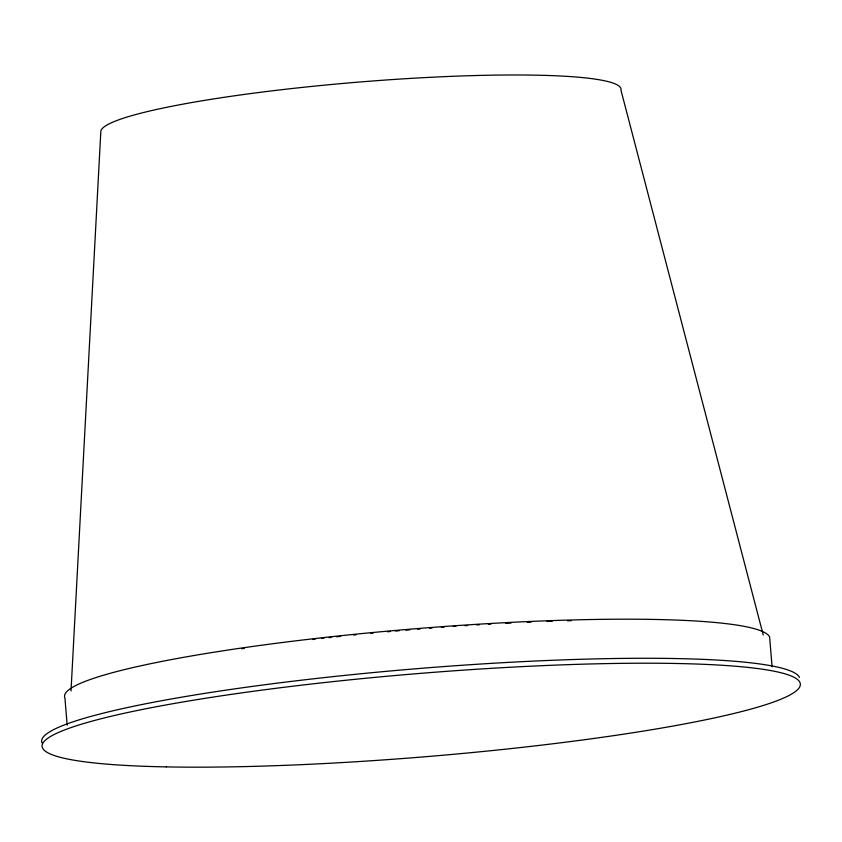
<?xml version="1.0" encoding="UTF-8"?>
<svg xmlns="http://www.w3.org/2000/svg" width="842" height="842" viewBox="0 0 842 842"><rect width="100%" height="100%" fill="white"/><g stroke="black" fill="none" stroke-linecap="round" stroke-linejoin="round"><path stroke-width="1.26" d="M71.012 690.987L100.851 131.026A261.02 28.639 -4.7 0 1 367.649 81.369A261.02 28.639 -4.7 0 1 620.975 90.262L763.241 635.015M772.082 666.822L769.63 637.068A353.924 38.837 -4.7 0 0 400.339 630.005A353.924 38.837 -4.7 0 0 64.939 698.039L67.171 725.215M241.738 648.74A348.178 38.206 -4.7 0 1 244.222 648.382M312.708 639.499A348.178 38.206 -4.7 0 1 315.192 639.204M321.465 638.489A348.178 38.206 -4.7 0 1 323.991 638.204M329.064 637.647A348.178 38.206 -4.7 0 1 331.611 637.362M336.737 636.805A348.178 38.206 -4.7 0 1 340.6 636.394M353.556 635.047A348.178 38.206 -4.7 0 1 356.166 634.784M370.543 633.363A348.178 38.206 -4.7 0 1 373.164 633.11M387.562 631.774A348.178 38.206 -4.7 0 1 390.183 631.542M395.403 631.068A348.178 38.206 -4.7 0 1 399.308 630.732M405.823 630.174A348.178 38.206 -4.7 0 1 409.749 629.837M417.621 629.195A348.178 38.206 -4.7 0 1 420.253 628.985M429.483 628.248A348.178 38.206 -4.7 0 1 432.125 628.048M441.376 627.353A348.178 38.206 -4.7 0 1 444.018 627.164M453.249 626.501A348.178 38.206 -4.7 0 1 455.88 626.322M465.058 625.701A348.178 38.206 -4.7 0 1 467.668 625.532M476.772 624.953A348.178 38.206 -4.7 0 1 479.351 624.796M488.339 624.259A348.178 38.206 -4.7 0 1 490.886 624.111M505.747 623.301A348.178 38.206 -4.7 0 1 511.136 623.027M527.218 622.27A348.178 38.206 -4.7 0 1 531.218 622.091M546.995 621.459A348.178 38.206 -4.7 0 1 552.184 621.28M567.466 620.796A348.178 38.206 -4.7 0 1 571.213 620.691M42.1 743.012A380.395 41.742 -4.7 0 1 402.581 669.895A380.395 41.742 -4.7 0 1 799.49 677.473M166.306 766.894A380.395 41.742 -4.7 0 0 791.712 693.987A380.395 41.742 -4.7 0 0 305.593 684.693A380.395 41.742 -4.7 0 0 166.306 766.894"/></g></svg>
